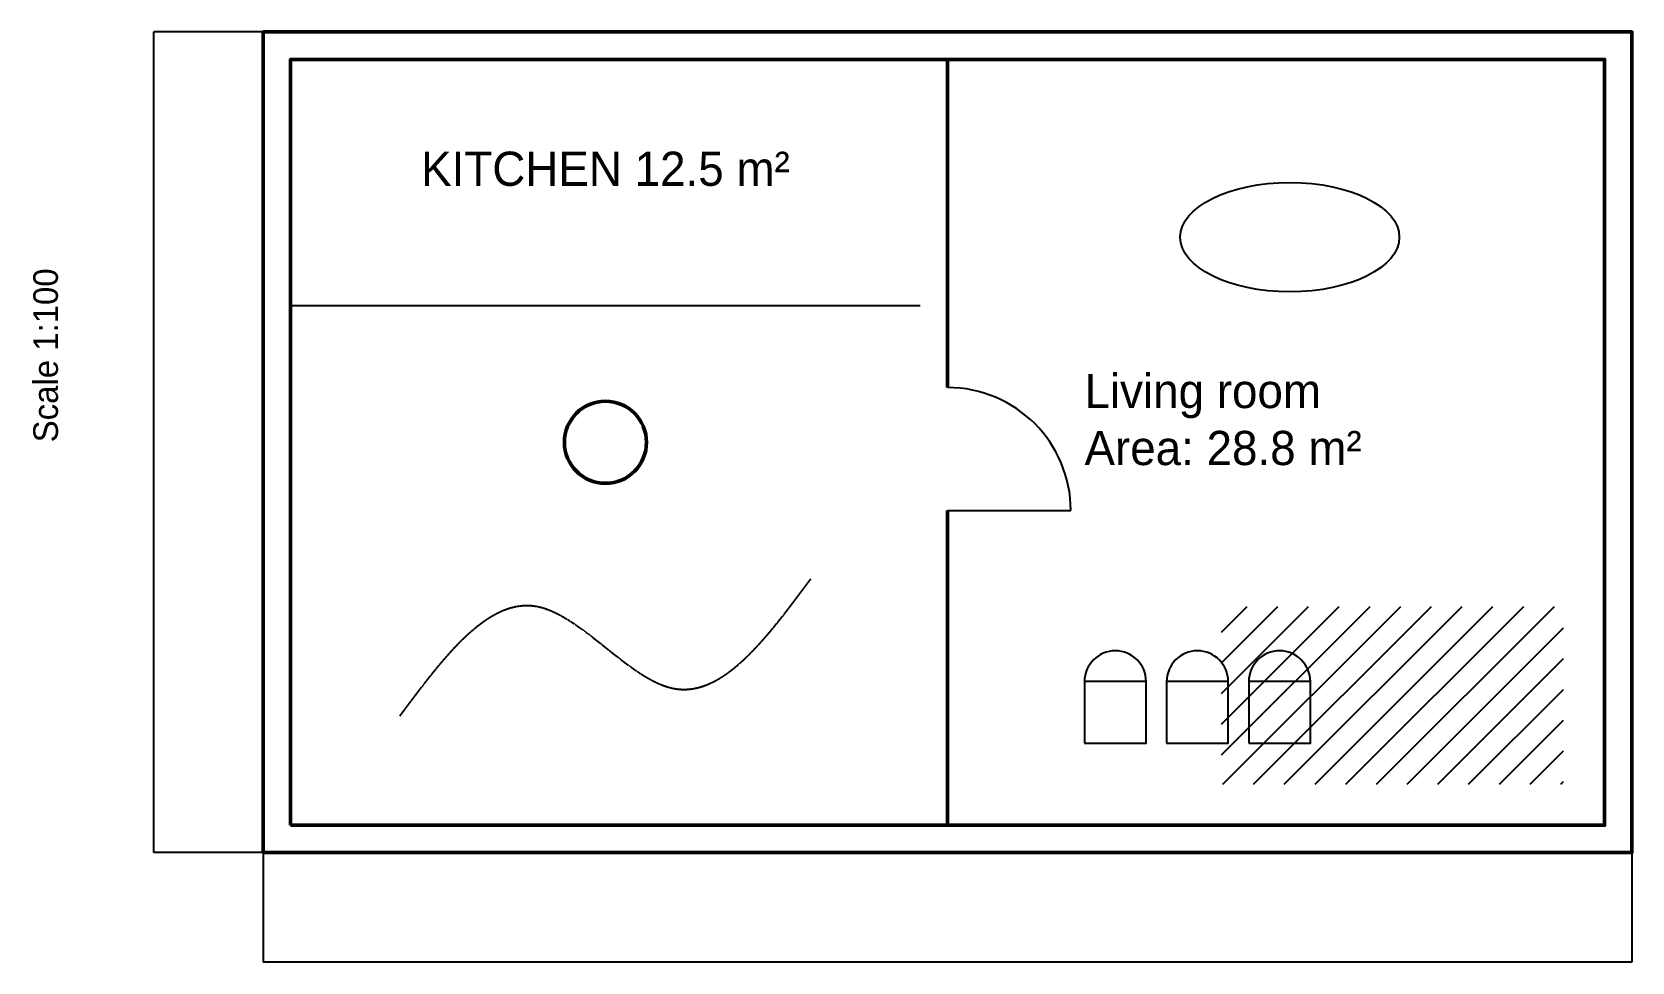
# Model space of a CAD drawing. Header units: millimetres. Extents: x -1690 to 10000, y -800 to 6000.
import ezdxf
from ezdxf.enums import TextEntityAlignment as Align

# ---------------------------------------------------------------- set-up
doc = ezdxf.new("R2010")
doc.units = ezdxf.units.MM
doc.linetypes.add('DASHED', pattern=[1.524, 1.27, -0.254])
for name, color, linetype in [('DIM', 4, 'Continuous'), ('DOORS', 1, 'Continuous'), ('FURNITURE', 6, 'Continuous'), ('HATCH', 8, 'Continuous'), ('HIDDEN', 5, 'DASHED'), ('TEXT', 3, 'Continuous')]:
    doc.layers.add(name, color=color, linetype=linetype)
doc.layers.add('WALLS', color=7, linetype='Continuous', lineweight=50)
doc.styles.add('OpenSansCondensed-Light', font='OpenSansCondensed-Light.ttf')
doc.dimstyles.new('EZDXF', dxfattribs={"dimtxt": 0.25, "dimasz": 0.175, "dimexe": 0.375, "dimexo": 0.125, "dimgap": 0.1, "dimtad": 1, "dimlfac": 100, "dimzin": 12, "dimdsep": 46, "dimtxsty": 'OpenSansCondensed-Light', "dimblk": 'ARCHTICK', "dimcen": 2.5, "dimazin": 3, "dimtfac": 0.5, "dimtmove": 2, "dimatfit": 3})

# ---------------------------------------------------------------- blocks, each defined once
blk = doc.blocks.new('_ARCHTICK')
at = {"color": 0, "linetype": 'BYBLOCK', "const_width": 0.15}
blk.add_lwpolyline([(-0.5, -0.5), (0.5, 0.5)], dxfattribs=at)
blk = doc.blocks.new('CHAIR')
blk.add_lwpolyline([(0, 0), (450, 0), (450, 450), (0, 450)], close=True)
blk.add_arc((225, 450), 225, 0, 180)

msp = doc.modelspace()

# ---------------------------------------------------------------- hatches: boundary and pattern name
at = {"layer": 'HATCH'}
h = msp.add_hatch(dxfattribs=at)
h.set_pattern_fill('ANSI31', scale=50)
h.paths.add_polyline_path([(7000, 500), (9500, 500), (9500, 1800), (7000, 1800)])

# ---------------------------------------------------------------- linework, layer by layer
at = {"layer": 'DOORS'}
msp.add_line((5000, 2500), (5900, 2500), dxfattribs=at)
msp.add_arc((5000, 2500), 900, 0, 90, dxfattribs=at)
at = {"layer": 'FURNITURE'}
msp.add_ellipse((7500, 4500), major_axis=(800, 0), ratio=0.5, dxfattribs=at)
at = {"layer": 'HIDDEN'}
msp.add_line((200, 4000), (4800, 4000), dxfattribs=at)
msp.add_spline([(1000, 1000), (2000, 1800), (3000, 1200), (4000, 2000)], degree=3, dxfattribs=at)
at = {"layer": 'WALLS'}
for p, q in [((5000, 3400), (5000, 5800)), ((5000, 200), (5000, 2500))]:
    msp.add_line(p, q, dxfattribs=at)
for points in [[(0, 0), (10000, 0), (10000, 6000), (0, 6000)], [(200, 200), (9800, 200), (9800, 5800), (200, 5800)]]:
    msp.add_lwpolyline(points, close=True, dxfattribs=at)
msp.add_circle((2500, 3000), 300, dxfattribs=at)

# ---------------------------------------------------------------- block references
at = {"layer": 'FURNITURE'}
for p in [(6000, 800), (6600, 800), (7200, 800)]:
    msp.add_blockref('CHAIR', p, dxfattribs=at)

# ---------------------------------------------------------------- texts
at = {"layer": 'TEXT'}
msp.add_text('KITCHEN 12.5 m²', height=250, dxfattribs=at).set_placement((2500, 5000), align=Align.MIDDLE_CENTER)
msp.add_text('Scale 1:100', height=180, rotation=90, dxfattribs=at).set_placement((-1500, 3000))
at = {"layer": 'TEXT', "insert": (6000, 3500), "char_height": 250, "attachment_point": 1}
msp.add_mtext('Living room\\PArea: 28.8 m²', dxfattribs=at)

# ---------------------------------------------------------------- dimensions: what is measured, and where the dimension line sits
at = {"layer": 'DIM'}
msp.add_linear_dim(base=(-800, 0), p1=(0, 0), p2=(0, 6000), angle=90, dimstyle='EZDXF', dxfattribs=at).render()
msp.add_linear_dim(base=(0, -800), p1=(0, 0), p2=(10000, 0), dimstyle='EZDXF', dxfattribs=at).render()

doc.saveas('drawing.dxf')
